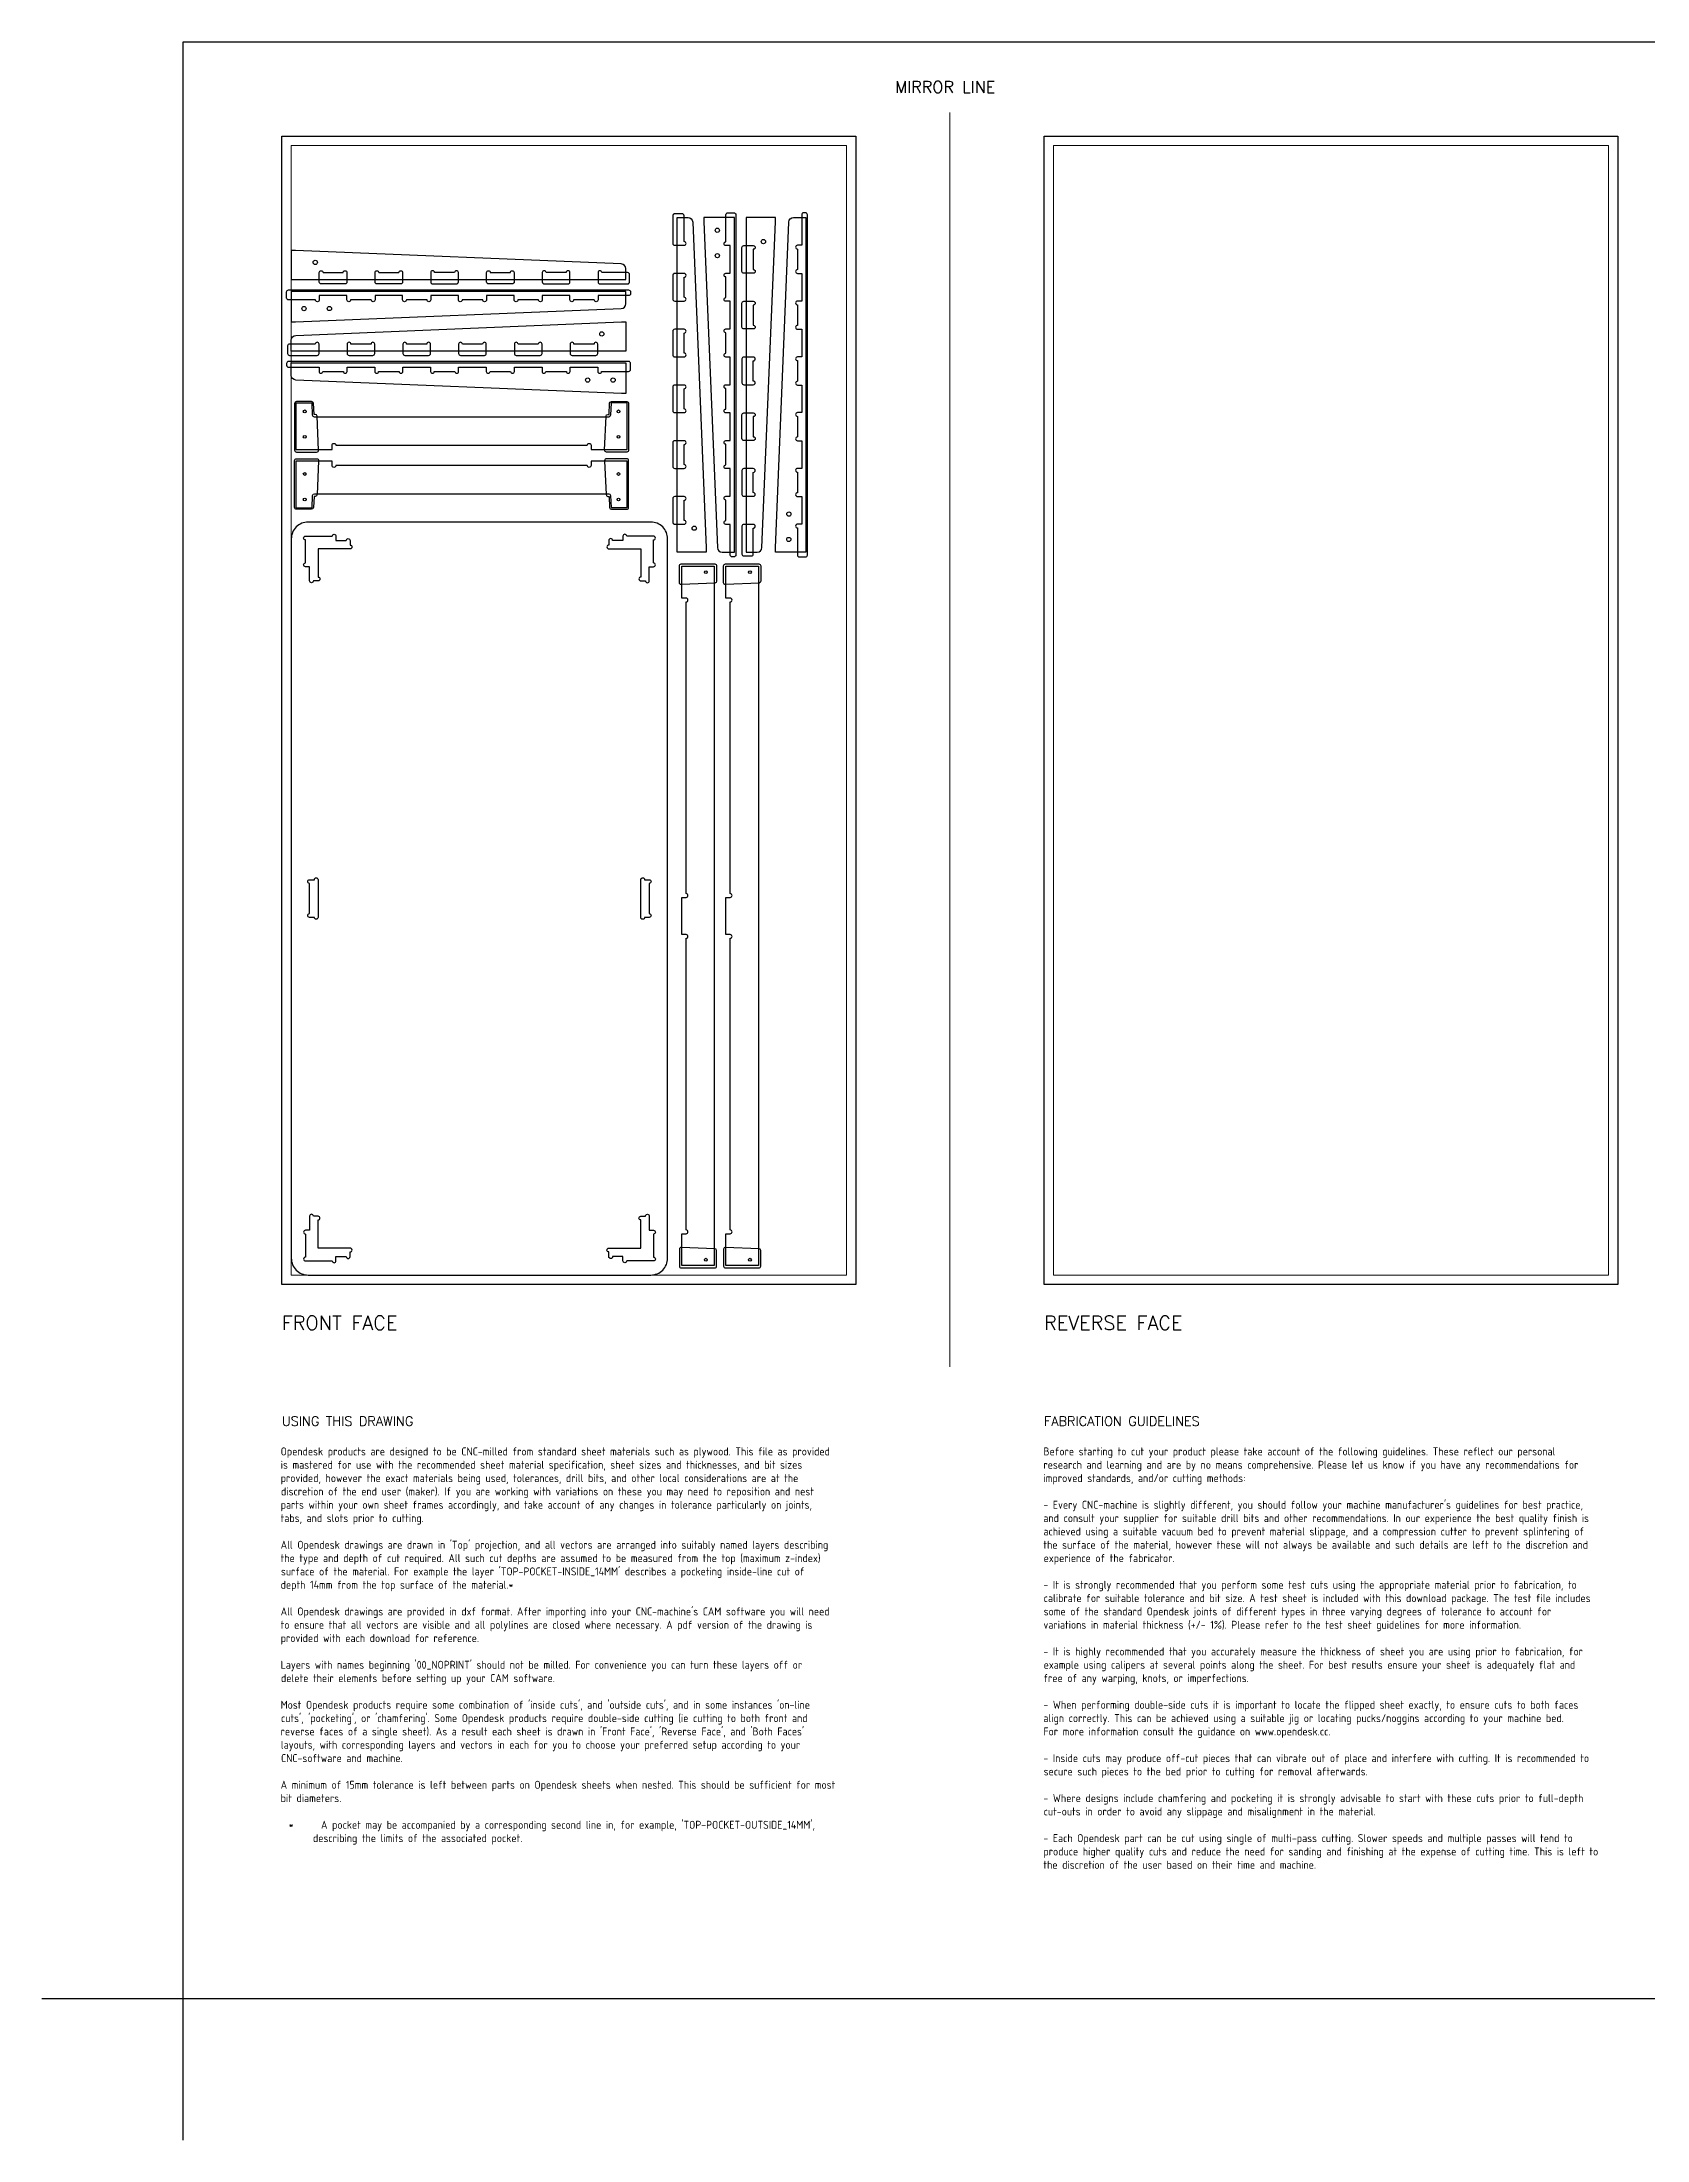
# Model space of a CAD drawing. Header units: millimetres. Extents: x -300 to 5880, y -300 to 4158.
# Drawn here: x -300 to 3112, y -300 to 4158 of the extents above; entities that cross this region are included whole.
import ezdxf
from ezdxf.enums import TextEntityAlignment as Align

# ---------------------------------------------------------------- set-up
doc = ezdxf.new("R2010")
doc.units = ezdxf.units.MM
doc.layers.add('00-NOPRINT_TEXT', color=7, linetype='Continuous', lineweight=25)
doc.layers.add('00_NOPRINT_TOLERANCE', color=7, linetype='Continuous', lineweight=5)
for name, color, linetype, lineweight, true_color in [('BOARD_$TH-NOMINAL', 3, 'Continuous', 30, 0x00ff00), ('TOP-CUT-OUTSIDE_18.000MM', 220, 'Continuous', 25, 0xff00d1), ('TOP-HOLE-6.000MM-DIAM_18.000MM', 3, 'Continuous', 25, 0x00ff0c), ('TOP-HOLE-9.000MM-DIAM_15.000MM', 20, 'Continuous', 25, 0xff2400), ('TOP-POCKET-INSIDE_15.000MM', 220, 'Continuous', 25, 0xff00c9), ('TOP-POCKET-INSIDE_9.000MM', 60, 'Continuous', 25, 0xb0ff00)]:
    doc.layers.add(name, color=color, linetype=linetype, lineweight=lineweight, true_color=true_color)
doc.layers.add('TOP-CHAMFER-ONLINE_12MM', color=20, linetype='Continuous', true_color=0xff2c00)
doc.styles.add('OD-ISOCP-17_240', font='isocp.shx')
doc.styles.add('OD-ISOCP-17_241', font='isocp.shx')
doc.styles.add('OD-ISOCP-17_242', font='isocp.shx')
doc.styles.add('OD-ISOCP-17_243', font='isocp.shx')
doc.styles.add('OD-ISOCP-17_244', font='isocp.shx')
doc.styles.add('OD-ISOCP-17_245', font='isocp.shx')
doc.styles.add('OD-ISOCP-17_246', font='isocp.shx')
doc.styles.add('OD-ISOCP-17_247', font='isocp.shx')
doc.styles.add('OD-ISOCP-17_248', font='isocp.shx')
doc.styles.add('OD-ISOCP-17_249', font='isocp.shx')
doc.styles.add('OD-ISOCP-17_250', font='isocp.shx')
doc.styles.add('OD-ISOCP-17_251', font='isocp.shx')
doc.styles.add('OD-ISOCP-17_252', font='isocp.shx')
doc.styles.add('OD-ISOCP-17_253', font='isocp.shx')
doc.styles.add('OD-ISOCP-17_254', font='isocp.shx')
doc.styles.add('OD-ISOCP-17_255', font='isocp.shx')
doc.styles.add('OD-ISOCP-17_256', font='isocp.shx')
doc.styles.add('OD-ISOCP-17_257', font='isocp.shx')
doc.styles.add('OD-ISOCP-17_258', font='isocp.shx')
doc.styles.add('OD-ISOCP-17_259', font='isocp.shx')
doc.styles.add('OD-ISOCP-17_260', font='isocp.shx')
doc.styles.add('OD-ISOCP-17_261', font='isocp.shx')
doc.styles.add('OD-ISOCP-17_262', font='isocp.shx')
doc.styles.add('OD-ISOCP-17_263', font='isocp.shx')
doc.styles.add('OD-ISOCP-17_264', font='isocp.shx')
doc.styles.add('OD-ISOCP-17_265', font='isocp.shx')
doc.styles.add('OD-ISOCP-17_266', font='isocp.shx')
doc.styles.add('OD-ISOCP-17_267', font='isocp.shx')
doc.styles.add('OD-ISOCP-17_268', font='isocp.shx')
doc.styles.add('OD-ISOCP-17_269', font='isocp.shx')
doc.styles.add('OD-ISOCP-17_270', font='isocp.shx')
doc.styles.add('OD-ISOCP-17_271', font='isocp.shx')
doc.styles.add('OD-ISOCP-17_272', font='isocp.shx')
doc.styles.add('OD-ISOCP-17_273', font='isocp.shx')
doc.styles.add('OD-ISOCP-17_274', font='isocp.shx')
doc.styles.add('OD-ISOCP-17_275', font='isocp.shx')
doc.styles.add('OD-ISOCP-17_276', font='isocp.shx')
doc.styles.add('OD-ISOCP-17_277', font='isocp.shx')
doc.styles.add('OD-ISOCP-17_278', font='isocp.shx')
doc.styles.add('OD-ISOCP-17_279', font='isocp.shx')
doc.styles.add('OD-ISOCP-17_280', font='isocp.shx')
doc.styles.add('OD-ISOCP-17_281', font='isocp.shx')
doc.styles.add('OD-ISOCP-17_282', font='isocp.shx')
doc.styles.add('OD-ISOCP-17_283', font='isocp.shx')
doc.styles.add('OD-ISOCP-17_284', font='isocp.shx')
doc.styles.add('OD-ISOCP-17_285', font='isocp.shx')
doc.styles.add('OD-ISOCP-17_286', font='isocp.shx')
doc.styles.add('OD-ISOCP-17_287', font='isocp.shx')
doc.styles.add('OD-ISOCP-17_288', font='isocp.shx')
doc.styles.add('OD-SIMPLEX-20_87', font='simplex.shx')
doc.styles.add('OD-SIMPLEX-20_88', font='simplex.shx')
doc.styles.add('OD-SIMPLEX-25_89', font='simplex.shx')
doc.styles.add('OD-SIMPLEX-30_88', font='simplex.shx')
doc.styles.add('OD-SIMPLEX-30_89', font='simplex.shx')

# ---------------------------------------------------------------- blocks, each defined once
blk = doc.blocks.new('Borders Opendesk_7')
at = {"layer": '00-NOPRINT_TEXT'}
for p, q in [((0, 4158), (5880, 4158)), ((0, 0), (0, 4158)), ((0, 0), (-300, 0)), ((0, -300), (0, 0)), ((5880, 0), (0, 0))]:
    blk.add_line(p, q, dxfattribs=at)
at = {"layer": '00_NOPRINT_TOLERANCE'}
for p, q in [((1630, 1343.2), (1630, 4008)), ((210, 3958), (1430, 3958)), ((210, 1518), (210, 3958)), ((230, 3938), (1410, 3938)), ((230, 1538), (230, 3938)), ((1410, 3938), (1410, 1538)), ((1430, 3958), (1430, 1518)), ((1830, 3958), (3050, 3958)), ((1830, 1518), (1830, 3958)), ((1850, 1538), (1850, 3938)), ((1850, 3938), (3030, 3938)), ((3030, 3938), (3030, 1538)), ((3050, 3958), (3050, 1518)), ((1430, 1518), (210, 1518)), ((1410, 1538), (230, 1538)), ((3050, 1518), (1830, 1518)), ((3030, 1538), (1850, 1538))]:
    blk.add_line(p, q, dxfattribs=at)
at = {"layer": 'BOARD_$TH-NOMINAL'}
for p, q in [((210, 3958), (1430, 3958)), ((210, 1518), (210, 3958)), ((1430, 3958), (1430, 1518)), ((1830, 3958), (3050, 3958)), ((1830, 1518), (1830, 3958)), ((3050, 3958), (3050, 1518)), ((1430, 1518), (210, 1518)), ((3050, 1518), (1830, 1518))]:
    blk.add_line(p, q, dxfattribs=at)
at = {"layer": '00-NOPRINT_TEXT', "style": 'OD-SIMPLEX-25_89'}
blk.add_text('MIRROR LINE', height=25, dxfattribs=at).set_placement((1513.3, 4049.9))
at = {"layer": '00-NOPRINT_TEXT', "color": 7}
for s, height, style, p in [('FRONT FACE', 30, 'OD-SIMPLEX-30_89', (210, 1451.3)), ('REVERSE FACE', 30, 'OD-SIMPLEX-30_88', (1830, 1451.3)), ('USING THIS DRAWING', 20, 'OD-SIMPLEX-20_88', (210, 1237.4)), ('FABRICATION GUIDELINES', 20, 'OD-SIMPLEX-20_87', (1830, 1237.4))]:
    blk.add_text(s, height=height, dxfattribs=dict(at, style=style)).set_placement(p, align=Align.TOP_LEFT)
for s, style, p in [('Opendesk products are designed to be CNC-milled from standard sheet materials such as plywood. This file as provided', 'OD-ISOCP-17_265', (207.4, 1154.7)), ('Before starting to cut your product please take account of the following guidelines. These reflect our personal', 'OD-ISOCP-17_240', (1828.7, 1154.7)), ('is mastered for use with the recommended sheet material specification, sheet sizes and thicknesses, and bit sizes', 'OD-ISOCP-17_266', (207.4, 1126.3)), ('provided, however the exact materials being used, tolerances, drill bits, and other local considerations are at the', 'OD-ISOCP-17_267', (207.4, 1098)), ('research and learning and are by no means comprehensive. Please let us know if you have any recommendations for', 'OD-ISOCP-17_241', (1828.7, 1126.3)), ('improved standards, and/or cutting methods:', 'OD-ISOCP-17_242', (1828.7, 1098)), ('discretion of the end user (maker). If you are working with variations on these you may need to reposition and nest', 'OD-ISOCP-17_268', (208.1, 1069.7)), ('tabs, and slots prior to cutting.', 'OD-ISOCP-17_270', (207.4, 1013)), ('parts within your own sheet frames accordingly, and take account of any changes in tolerance particularly on joints,', 'OD-ISOCP-17_269', (207.4, 1041.3)), ("- Every CNC-machine is slightly different, you should follow your machine manufacturer's guidelines for best practice,", 'OD-ISOCP-17_243', (1828.7, 1041.3)), ('and consult your supplier for suitable drill bits and other recommendations. In our experience the best quality finish is', 'OD-ISOCP-17_244', (1828.7, 1013)), ('achieved using a suitable vacuum bed to prevent material slippage, and a compression cutter to prevent splintering of', 'OD-ISOCP-17_245', (1828.7, 984.7)), ('the type and depth of cut required. All such cut depths are assumed to be measured from the top (maximum z-index)', 'OD-ISOCP-17_272', (207.4, 928)), ("All Opendesk drawings are drawn in 'Top' projection, and all vectors are arranged into suitably named layers describing", 'OD-ISOCP-17_271', (207.4, 956.3)), ('the surface of the material, however these will not always be available and such details are left to the discretion and', 'OD-ISOCP-17_246', (1828.7, 956.3)), ('experience of the fabricator.', 'OD-ISOCP-17_247', (1829.2, 928)), ("surface of the material. For example the layer 'TOP-POCKET-INSIDE_14MM' describes a pocketing inside-line cut of", 'OD-ISOCP-17_273', (208, 899.7)), ('depth 14mm from the top surface of the material.*', 'OD-ISOCP-17_274', (207.4, 871.3)), ('- It is strongly recommended that you perform some test cuts using the appropriate material prior to fabrication, to', 'OD-ISOCP-17_248', (1828.7, 871.3)), ('calibrate for suitable tolerance and bit size. A test sheet is included with this download package. The test file includes', 'OD-ISOCP-17_249', (1829.3, 843)), ('to ensure that all vectors are visible and all polylines are closed where necessary. A pdf version of the drawing is', 'OD-ISOCP-17_276', (207.4, 786.3)), ("All Opendesk drawings are provided in dxf format. After importing into your CNC-machine's CAM software you will need", 'OD-ISOCP-17_275', (207.4, 814.7)), ('variations in material thickness (+/- 1%). Please refer to the test sheet guidelines for more information.', 'OD-ISOCP-17_251', (1828.7, 786.3)), ('some of the standard Opendesk joints of different types in three varying degrees of tolerance to account for', 'OD-ISOCP-17_250', (1829.2, 814.7)), ('provided with each download for reference.', 'OD-ISOCP-17_277', (207.4, 758)), ("Layers with names beginning '00_NOPRINT' should not be milled. For convenience you can turn these layers off or", 'OD-ISOCP-17_278', (207.4, 701.3)), ('- It is highly recommended that you accurately measure the thickness of sheet you are using prior to fabrication, for', 'OD-ISOCP-17_252', (1828.7, 729.7)), ('example using calipers at several points along the sheet. For best results ensure your sheet is adequately flat and', 'OD-ISOCP-17_253', (1829.2, 701.3)), ('delete their elements before setting up your CAM software.', 'OD-ISOCP-17_279', (208.1, 673)), ('free of any warping, knots, or imperfections.', 'OD-ISOCP-17_254', (1828.7, 673)), ("Most Opendesk products require some combination of 'inside cuts', and 'outside cuts', and in some instances 'on-line", 'OD-ISOCP-17_280', (207.4, 616.3)), ('- When performing double-side cuts it is important to locate the flipped sheet exactly, to ensure cuts to both faces', 'OD-ISOCP-17_255', (1828.7, 616.3)), ("reverse faces of a single sheet). As a result each sheet is drawn in 'Front Face', 'Reverse Face', and 'Both Faces'", 'OD-ISOCP-17_282', (207.4, 559.7)), ("cuts', 'pocketing', or 'chamfering'. Some Opendesk products require double-side cutting (ie cutting to both front and", 'OD-ISOCP-17_281', (208.1, 588)), ('align correctly. This can be achieved using a suitable jig or locating pucks/noggins according to your machine bed.', 'OD-ISOCP-17_256', (1828.7, 588)), ('layouts, with corresponding layers and vectors in each for you to choose your preferred setup according to your', 'OD-ISOCP-17_283', (207.8, 531.3)), ('For more information consult the guidance on www.opendesk.cc.', 'OD-ISOCP-17_257', (1828.7, 559.7)), ('CNC-software and machine.', 'OD-ISOCP-17_284', (208.2, 503)), ('- Inside cuts may produce off-cut pieces that can vibrate out of place and interfere with cutting. It is recommended to', 'OD-ISOCP-17_258', (1828.7, 503)), ('secure such pieces to the bed prior to cutting for removal afterwards.', 'OD-ISOCP-17_259', (1829.2, 474.7)), ('A minimum of 15mm tolerance is left between parts on Opendesk sheets when nested. This should be sufficient for most', 'OD-ISOCP-17_285', (207.4, 446.3)), ('bit diameters.', 'OD-ISOCP-17_286', (207.4, 418)), ('- Where designs include chamfering and pocketing it is strongly advisable to start with these cuts prior to full-depth', 'OD-ISOCP-17_260', (1828.7, 418)), ('cut-outs in order to avoid any slippage and misalignment in the material.', 'OD-ISOCP-17_261', (1829.3, 389.7)), ("*      A pocket may be accompanied by a corresponding second line in, for example, 'TOP-POCKET-OUTSIDE_14MM',", 'OD-ISOCP-17_287', (224.4, 361.3)), ('describing the limits of the associated pocket.', 'OD-ISOCP-17_288', (276.1, 333)), ('- Each Opendesk part can be cut using single of multi-pass cutting. Slower speeds and multiple passes will tend to', 'OD-ISOCP-17_262', (1828.7, 333)), ('produce higher quality cuts and reduce the need for sanding and finishing at the expense of cutting time. This is left to', 'OD-ISOCP-17_263', (1828.7, 304.7)), ('the discretion of the user based on their time and machine.', 'OD-ISOCP-17_264', (1828.7, 276.3))]:
    blk.add_text(s, height=17, dxfattribs=dict(at, style=style)).set_placement(p)

msp = doc.modelspace()

# ---------------------------------------------------------------- linework, layer by layer
at = {"layer": 'TOP-CHAMFER-ONLINE_12MM'}
msp.add_lwpolyline([(994, 3138), (266, 3138, 0.414214), (230, 3102), (230, 1574, 0.414214), (266, 1538), (994, 1538, 0.414214), (1030, 1574), (1030, 3102, 0.414214)], format="xyb", close=True, dxfattribs=at)
at = {"layer": 'TOP-CUT-OUTSIDE_18.000MM'}
for points in [[(1073.4, 3784.9, -0.40215), (1083.3, 3775.3), (1112, 3082.9), (1112, 3073.9), (1050, 3073.9), (1050, 3784.9)], [(1135.7, 3083.5, 0.40215), (1145.6, 3073.9), (1172, 3073.9), (1172, 3784.9), (1107, 3784.9), (1107, 3775.9)], [(1230.3, 3083.5), (1259, 3775.9), (1259, 3784.9), (1197, 3784.9), (1197, 3073.9), (1220.4, 3073.9, 0.40215)], [(1297.6, 3784.9), (1324, 3784.9), (1324, 3073.9), (1259, 3073.9), (1259, 3082.9), (1287.7, 3775.3, -0.40215)], [(941, 3676.4, 0.40215), (931.4, 3686.3), (239, 3715), (230, 3715), (230, 3653), (941, 3653)], [(941, 3601.6), (941, 3628), (230, 3628), (230, 3563), (239, 3563), (931.4, 3591.7, 0.40215)], [(230, 3524.4, -0.40215), (239.6, 3534.3), (932, 3563), (941, 3563), (941, 3501), (230, 3501)], [(230, 3449.6), (230, 3476), (941, 3476), (941, 3411), (932, 3411), (239.6, 3439.7, -0.40215)], [(908.6, 3364.8, -0.40215), (904.7, 3361), (279.3, 3361, -0.40215), (275.4, 3364.8), (274.3, 3390.5), (240, 3390.5), (240, 3292), (316.7, 3292), (316.7, 3301, -1), (324.7, 3301), (859.2, 3301, -1), (867.2, 3301), (867.2, 3292), (944, 3292), (944, 3391), (909.7, 3391)], [(904.7, 3198, -0.40215), (908.6, 3194.2), (909.7, 3168.5), (944, 3168.5), (944, 3267), (867.2, 3267), (867.2, 3258, -1), (859.2, 3258), (324.7, 3258, -1), (316.7, 3258), (316.7, 3267), (240, 3267), (240, 3168), (274.3, 3168), (275.4, 3194.2, -0.40215), (279.3, 3198)], [(994, 3138), (266, 3138, 0.414214), (230, 3102), (230, 1574, 0.414214), (266, 1538), (994, 1538, 0.414214), (1030, 1574), (1030, 3102, 0.414214)], [(1069, 2968.2, 1), (1069, 2976.2), (1060, 2976.2), (1060, 3043.9), (1129, 3043.9), (1129, 1558), (1060, 1558), (1060, 1625.7), (1069, 1625.7, 1), (1069, 1633.7), (1069, 2253.4, 1), (1069, 2261.4), (1060, 2261.4), (1060, 2340.4), (1069, 2340.4, 1), (1069, 2348.4)], [(1163, 2976.2), (1154, 2976.2), (1154, 3043.9), (1223, 3043.9), (1223, 1558), (1154, 1558), (1154, 1625.7), (1163, 1625.7, 1), (1163, 1633.7), (1163, 2253.4, 1), (1163, 2261.4), (1154, 2261.4), (1154, 2340.4), (1163, 2340.4, 1), (1163, 2348.4), (1163, 2968.2, 1)]]:
    msp.add_lwpolyline(points, format="xyb", close=True, dxfattribs=at)
at = {"layer": 'TOP-HOLE-6.000MM-DIAM_18.000MM'}
for centre in [(258.5, 3373), (925.5, 3373), (258.6, 3319), (925.4, 3319), (258.6, 3240), (925.4, 3240), (258.5, 3186), (925.5, 3186), (1111, 3031.3), (1205, 3031.3), (1111, 1570.6), (1205, 1570.6)]:
    msp.add_circle(centre, 3, dxfattribs=at)
at = {"layer": 'TOP-HOLE-9.000MM-DIAM_15.000MM'}
for centre in [(1135.5, 3757.9), (1135.6, 3703.9), (1233.6, 3733.9), (281, 3689.6), (257, 3591.5), (311, 3591.6), (890, 3537.6), (860, 3439.6), (914, 3439.5), (1086.6, 3124.9), (1287.6, 3154.9), (1287.5, 3100.9)]:
    msp.add_circle(centre, 4.5, dxfattribs=at)
at = {"layer": 'TOP-POCKET-INSIDE_15.000MM'}
for points in [[(1175, 3791), (1175, 3067.9, -0.414214), (1171, 3063.9), (1167, 3063.9, -0.414214), (1163, 3067.9), (1163, 3132.9), (1154, 3132.9, -1), (1154, 3140.9), (1154, 3184.6, -1), (1154, 3192.6), (1163, 3192.6), (1163, 3251.4), (1154, 3251.4, -1), (1154, 3259.4), (1154, 3303.1, -1), (1154, 3311.1), (1163, 3311.1), (1163, 3369.9), (1154, 3369.9, -1), (1154, 3377.9), (1154, 3421.6, -1), (1154, 3429.6), (1163, 3429.6), (1163, 3488.4), (1154, 3488.4, -1), (1154, 3496.4), (1154, 3540.1, -1), (1154, 3548.1), (1163, 3548.1), (1163, 3606.9), (1154, 3606.9, -1), (1154, 3614.9), (1154, 3658.6, -1), (1154, 3666.6), (1163, 3666.6), (1163, 3725.4), (1154, 3725.4, -1), (1154, 3733.4), (1154, 3791, -0.414214), (1158, 3795), (1171, 3795, -0.414214)], [(1306, 3200.2, 1), (1306, 3192.1), (1315, 3192.1), (1315, 3133.4), (1306, 3133.4, 1), (1306, 3125.4), (1306, 3067.8, 0.414214), (1310, 3063.8), (1323, 3063.8, 0.414214), (1327, 3067.8), (1327, 3790.9, 0.414214), (1323, 3794.9), (1319, 3794.9, 0.414214), (1315, 3790.9), (1315, 3725.9), (1306, 3725.9, 1), (1306, 3717.9), (1306, 3674.2, 1), (1306, 3666.1), (1315, 3666.1), (1315, 3607.4), (1306, 3607.4, 1), (1306, 3599.4), (1306, 3555.7, 1), (1306, 3547.6), (1315, 3547.6), (1315, 3488.9), (1306, 3488.9, 1), (1306, 3480.9), (1306, 3437.2, 1), (1306, 3429.1), (1315, 3429.1), (1315, 3370.4), (1306, 3370.4, 1), (1306, 3362.4), (1306, 3318.7, 1), (1306, 3310.6), (1315, 3310.6), (1315, 3251.9), (1306, 3251.9, 1), (1306, 3243.9)], [(219.9, 3627, -0.414214), (223.9, 3631), (947, 3631, -0.414214), (951, 3627), (951, 3623, -0.414214), (947, 3619), (882, 3619), (882, 3610, -1), (874, 3610), (830.2, 3610, -1), (822.2, 3610), (822.2, 3619), (763.5, 3619), (763.5, 3610, -1), (755.5, 3610), (711.7, 3610, -1), (703.7, 3610), (703.7, 3619), (645, 3619), (645, 3610, -1), (637, 3610), (593.2, 3610, -1), (585.2, 3610), (585.2, 3619), (526.5, 3619), (526.5, 3610, -1), (518.5, 3610), (474.7, 3610, -1), (466.7, 3610), (466.7, 3619), (408, 3619), (408, 3610, -1), (400, 3610), (356.2, 3610, -1), (348.2, 3610), (348.2, 3619), (289.5, 3619), (289.5, 3610, -1), (281.5, 3610), (223.9, 3610, -0.414214), (219.9, 3614)], [(951.1, 3475, 0.414214), (947.1, 3479), (224, 3479, 0.414214), (220, 3475), (220, 3471, 0.414214), (224, 3467), (289, 3467), (289, 3458, 1), (297, 3458), (340.7, 3458, 1), (348.7, 3458), (348.7, 3467), (407.5, 3467), (407.5, 3458, 1), (415.5, 3458), (459.2, 3458, 1), (467.2, 3458), (467.2, 3467), (526, 3467), (526, 3458, 1), (534, 3458), (577.7, 3458, 1), (585.7, 3458), (585.7, 3467), (644.5, 3467), (644.5, 3458, 1), (652.5, 3458), (696.2, 3458, 1), (704.2, 3458), (704.2, 3467), (763, 3467), (763, 3458, 1), (771, 3458), (814.7, 3458, 1), (822.7, 3458), (822.7, 3467), (881.5, 3467), (881.5, 3458, 1), (889.5, 3458), (947.1, 3458, 0.414214), (951.1, 3462)]]:
    msp.add_lwpolyline(points, format="xyb", close=True, dxfattribs=at)
at = {"layer": 'TOP-POCKET-INSIDE_9.000MM'}
for points in [[(1041, 3729.9, 0.414214), (1045, 3725.9), (1065, 3725.9, 1), (1065, 3733.9), (1065, 3788.9, 0.414214), (1061, 3792.9), (1045, 3792.9, 0.414213), (1041, 3788.9)], [(1188, 3670.6), (1188, 3721.4, -0.414214), (1192, 3725.4), (1212, 3725.4, -1), (1212, 3717.4), (1212, 3674.6, -1), (1212, 3666.6), (1192, 3666.6, -0.414214)], [(289.5, 3668, -1), (297.5, 3668), (340.2, 3668, -1), (348.2, 3668), (348.2, 3648, -0.414214), (344.2, 3644), (293.5, 3644, -0.414214), (289.5, 3648)], [(408, 3668, -1), (416, 3668), (458.7, 3668, -1), (466.7, 3668), (466.7, 3648, -0.414214), (462.7, 3644), (412, 3644, -0.414214), (408, 3648)], [(577.2, 3668), (534.5, 3668, 1), (526.5, 3668), (526.5, 3648, 0.414214), (530.5, 3644), (581.2, 3644, 0.414214), (585.2, 3648), (585.2, 3668, 1)], [(645, 3668, -1), (653, 3668), (695.7, 3668, -1), (703.7, 3668), (703.7, 3648, -0.414214), (699.7, 3644), (649, 3644, -0.414214), (645, 3648)], [(814.2, 3668), (771.5, 3668, 1), (763.5, 3668), (763.5, 3648, 0.414214), (767.5, 3644), (818.2, 3644, 0.414214), (822.2, 3648), (822.2, 3668, 1)], [(1041, 3662.1), (1041, 3611.4, 0.414214), (1045, 3607.4), (1065, 3607.4, 1), (1065, 3615.4), (1065, 3658.1, 1), (1065, 3666.1), (1045, 3666.1, 0.414214)], [(1188, 3552.1), (1188, 3602.9, -0.414214), (1192, 3606.9), (1212, 3606.9, -1), (1212, 3598.9), (1212, 3556.1, -1), (1212, 3548.1), (1192, 3548.1, -0.414214)], [(1041, 3543.6), (1041, 3492.9, 0.414214), (1045, 3488.9), (1065, 3488.9, 1), (1065, 3496.9), (1065, 3539.6, 1), (1065, 3547.6), (1045, 3547.6, 0.414214)], [(407.5, 3496), (407.5, 3516, 1), (399.5, 3516), (356.7, 3516, 1), (348.7, 3516), (348.7, 3496, 0.414214), (352.7, 3492), (403.5, 3492, 0.414214)], [(467.2, 3496, 0.414214), (471.2, 3492), (522, 3492, 0.414214), (526, 3496), (526, 3516, 1), (518, 3516), (475.2, 3516, 1), (467.2, 3516)], [(593.7, 3516, 1), (585.7, 3516), (585.7, 3496, 0.414214), (589.7, 3492), (640.5, 3492, 0.414214), (644.5, 3496), (644.5, 3516, 1), (636.5, 3516)], [(763, 3496), (763, 3516, 1), (755, 3516), (712.2, 3516, 1), (704.2, 3516), (704.2, 3496, 0.414214), (708.2, 3492), (759, 3492, 0.414214)], [(881.5, 3496), (881.5, 3516, 1), (873.5, 3516), (830.7, 3516, 1), (822.7, 3516), (822.7, 3496, 0.414214), (826.7, 3492), (877.5, 3492, 0.414214)], [(1212, 3480.4, 1), (1212, 3488.4), (1192, 3488.4, 0.414214), (1188, 3484.4), (1188, 3433.6, 0.414214), (1192, 3429.6), (1212, 3429.6, 1), (1212, 3437.6)], [(241, 3394, 0.414214), (237, 3390), (237, 3290.5, 0.414214), (241, 3286.5), (283.9, 3286.5, 0.426381), (287.9, 3290.7), (284.9, 3362.7, 0.40215), (281, 3366.5), (278.3, 3366.5), (277.3, 3390.2, 0.40215), (273.3, 3394)], [(943, 3286.5), (900.1, 3286.5, -0.426381), (896.1, 3290.7), (899.1, 3362.7, -0.40215), (903.1, 3366.5), (905.7, 3366.5), (906.7, 3390.2, -0.40215), (910.7, 3394), (943, 3394, -0.414214), (947, 3390), (947, 3290.5, -0.414214)], [(1065, 3421.1, 1), (1065, 3429.1), (1045, 3429.1, 0.414214), (1041, 3425.1), (1041, 3374.4, 0.414214), (1045, 3370.4), (1065, 3370.4, 1), (1065, 3378.4)], [(1188, 3315.1), (1188, 3365.9, -0.414214), (1192, 3369.9), (1212, 3369.9, -1), (1212, 3361.9), (1212, 3319.1, -1), (1212, 3311.1), (1192, 3311.1, -0.414214)], [(1065, 3251.9, 1), (1065, 3259.9), (1065, 3302.6, 1), (1065, 3310.6), (1045, 3310.6, 0.414214), (1041, 3306.6), (1041, 3255.9, 0.414214), (1045, 3251.9)], [(237, 3268.5, -0.414214), (241, 3272.5), (283.9, 3272.5, -0.426381), (287.9, 3268.3), (284.9, 3196.3, -0.40215), (280.9, 3192.5), (278.3, 3192.5), (277.3, 3168.8, -0.40215), (273.3, 3165), (241, 3165, -0.414214), (237, 3169)], [(900.1, 3272.5, 0.426381), (896.1, 3268.3), (899.1, 3196.3, 0.40215), (903, 3192.5), (905.7, 3192.5), (906.7, 3168.8, 0.40215), (910.7, 3165), (943, 3165, 0.414214), (947, 3169), (947, 3268.5, 0.414214), (943, 3272.5)], [(1188, 3247.4), (1188, 3196.6, 0.414214), (1192, 3192.6), (1212, 3192.6, 1), (1212, 3200.6), (1212, 3243.4, 1), (1212, 3251.4), (1192, 3251.4, 0.414214)], [(1041, 3188.1), (1041, 3137.4, 0.414214), (1045, 3133.4), (1065, 3133.4, 1), (1065, 3141.4), (1065, 3184.1, 1), (1065, 3192.1), (1045, 3192.1, 0.414214)], [(1188, 3128.9), (1188, 3069.9, 0.414213), (1192, 3065.9), (1208, 3065.9, 0.414214), (1212, 3069.9), (1212, 3124.9, 1), (1212, 3132.9), (1192, 3132.9, 0.414214)], [(287, 3013), (277.1, 3013, -1), (269, 3013), (269, 3042.9), (260, 3042.9, -1), (260, 3050.9), (260, 3099.9, -1), (260, 3107.9), (317, 3107.9, -1), (325, 3107.9), (325, 3098.9), (347, 3098.9, -1), (355, 3098.9), (355, 3088.9, -1), (355, 3080.9), (287, 3080.9), (287, 3021, -1)], [(972.9, 3021, 1), (972.9, 3013), (982.9, 3013, 1), (990.9, 3013), (990.9, 3042.9), (999.9, 3042.9, 1), (999.9, 3050.9), (999.9, 3099.9, 1), (999.9, 3107.9), (942.9, 3107.9, 1), (934.9, 3107.9), (934.9, 3098.9), (913, 3098.9, 1), (905, 3098.9), (905, 3088.9, 1), (905, 3080.9), (972.9, 3080.9)], [(1134, 3012, -0.40215), (1130.2, 3008), (1059.2, 3005.1, -0.426381), (1055, 3009.1), (1055, 3044.9, -0.414214), (1059, 3048.9), (1130, 3048.9, -0.414214), (1134, 3044.9)], [(1149, 3009.1), (1149, 3044.9, -0.414214), (1153, 3048.9), (1224, 3048.9, -0.414214), (1228, 3044.9), (1228, 3012, -0.40215), (1224.2, 3008), (1153.2, 3005.1, -0.426381)], [(269, 2306), (269, 2370, -1), (269, 2378), (279.1, 2378, -1), (287, 2378), (287, 2298, -1), (279.1, 2298), (269, 2298, -1)], [(990.9, 2370), (990.9, 2306, -1), (990.9, 2298), (980.9, 2298, -1), (972.9, 2298), (972.9, 2378, -1), (980.9, 2378), (990.9, 2378, -1)], [(260, 1576, 1), (260, 1568), (317, 1568, 1), (325, 1568), (325, 1577), (347, 1577, 1), (355, 1577), (355, 1587, 1), (355, 1595.1), (287, 1595.1), (287, 1655, 1), (287, 1663), (277.1, 1663, 1), (269, 1663), (269, 1633), (260, 1633, 1), (260, 1625)], [(999.9, 1625), (999.9, 1576, -1), (999.9, 1568), (942.9, 1568, -1), (934.9, 1568), (934.9, 1577), (913, 1577, -1), (905, 1577), (905, 1587, -1), (905, 1595.1), (972.9, 1595.1), (972.9, 1655, -1), (972.9, 1663), (982.9, 1663, -1), (990.9, 1663), (990.9, 1633), (999.9, 1633, -1)], [(1055, 1592.8), (1055, 1557, 0.414214), (1059, 1553), (1130, 1553, 0.414214), (1134, 1557), (1134, 1589.9, 0.402151), (1130.2, 1593.9), (1059.2, 1596.8, 0.42638)], [(1153, 1553), (1224, 1553, 0.414214), (1228, 1557), (1228, 1589.9, 0.402151), (1224.2, 1593.9), (1153.2, 1596.8, 0.42638), (1149, 1592.8), (1149, 1557, 0.414214)]]:
    msp.add_lwpolyline(points, format="xyb", close=True, dxfattribs=at)
for points in [[(949, 3648), (949, 3664, 0.414214), (945, 3668), (890, 3668, 1), (882, 3668), (882, 3648, 0.414214), (886, 3644), (945, 3644, 0.414213), (949, 3648)], [(222, 3496, 0.414213), (226, 3492), (285, 3492, 0.414214), (289, 3496), (289, 3516, 1), (281, 3516), (226, 3516, 0.414214), (222, 3512), (222, 3496)]]:
    msp.add_lwpolyline(points, format="xyb", dxfattribs=at)

# ---------------------------------------------------------------- block references
msp.add_blockref('Borders Opendesk_7', (0, 0))

doc.saveas('drawing.dxf')
